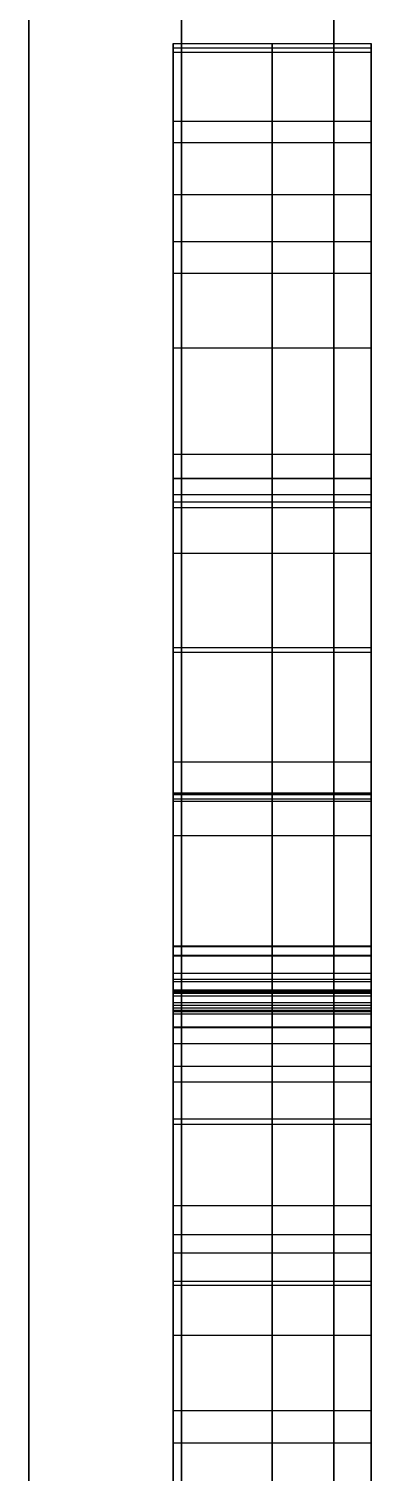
# Model space of a CAD drawing. Header units: millimetres. Extents: x -733 to 3323, y -1110 to 1290.
# Drawn here: x 657.7 to 675, y 216.9 to 289.7 of the extents above; entities that cross this region are included whole.
import ezdxf

# ---------------------------------------------------------------- set-up
doc = ezdxf.new("R2010")
doc.units = ezdxf.units.MM
doc.layers.add('3d', color=18, linetype='Continuous', true_color=0x000000)
doc.layers.add('Brand', color=18, linetype='Continuous', true_color=0x000000)

msp = doc.modelspace()

# ---------------------------------------------------------------- linework, layer by layer
at = {"layer": '3d'}
for p, q in [((657.7, 7.7, 950), (657.7, 400, 950)), ((673.1, 7.7, 950), (673.1, 400, 950))]:
    msp.add_line(p, q, dxfattribs=at)
for points in [[(657.7, 7.7, 700), (657.7, 198.85, 700), (657.7, 390, 700)], [(665.4, 7.7, 700), (665.4, 198.85, 700), (665.4, 390, 700)], [(673.1, 7.7, 700), (673.1, 198.85, 700), (673.1, 390, 700)], [(657.7, 340, 1200), (657.7, 0, 1200), (657.7, -340, 1200)], [(665.4, 340, 1200), (665.4, 0, 1200), (665.4, -340, 1200)], [(673.1, 340, 1200), (673.1, 0, 1200), (673.1, -340, 1200)]]:
    msp.add_open_spline(points, degree=2, dxfattribs=at)
at = {"layer": 'Brand', "color": 18, "true_color": 0x000000}
for p, q in [((664.982, 278.958, 771.724), (664.982, 288.936, 771.724)), ((664.982, 288.936, 771.724), (664.982, 288.936, 738.655)), ((664.982, 288.936, 738.655), (664.982, 288.505, 738.655)), ((664.982, 268.218, 748.623), (664.982, 278.958, 748.623)), ((664.982, 278.958, 748.623), (664.982, 278.958, 771.724)), ((664.982, 258.24, 771.731), (664.982, 268.218, 771.731)), ((664.982, 268.218, 771.731), (664.982, 268.218, 748.623)), ((664.982, 258.24, 746.564), (664.982, 258.24, 771.34)), ((664.982, 258.24, 771.34), (664.982, 258.24, 771.731)), ((664.982, 251.147, 764.554), (664.982, 251.147, 739.348))]:
    msp.add_line(p, q, dxfattribs=at)
at = {"layer": 'Brand'}
for p, q in [((664.982, 288.936, 755.191), (664.982, 278.958, 755.191)), ((674.982, 288.936, 755.191), (674.982, 278.958, 755.191)), ((664.982, 281.314, 804.887), (664.982, 285.019, 804.887)), ((674.982, 281.314, 804.887), (674.982, 285.019, 804.887)), ((664.982, 273.588, 748.623), (664.982, 273.588, 738.655)), ((674.982, 273.588, 748.623), (674.982, 273.588, 738.655)), ((664.982, 268.218, 755.191), (664.982, 258.24, 755.191)), ((674.982, 268.218, 755.191), (674.982, 258.24, 755.191)), ((664.982, 267.009, 782.473), (664.982, 267.009, 786.471)), ((664.982, 267.009, 823.303), (664.982, 267.009, 827.301)), ((674.982, 267.009, 782.473), (674.982, 267.009, 786.471)), ((674.982, 267.009, 823.303), (674.982, 267.009, 827.301)), ((664.982, 248.999, 804.887), (664.982, 252.704, 804.887)), ((674.982, 248.999, 804.887), (674.982, 252.704, 804.887)), ((664.982, 251.147, 755.224), (664.982, 241.169, 755.224)), ((674.982, 251.147, 755.224), (674.982, 241.169, 755.224)), ((664.982, 242.057, 804.887), (664.982, 236.573, 804.887)), ((674.982, 242.057, 804.887), (674.982, 236.573, 804.887)), ((664.982, 150.593, 836.014), (664.982, 238.51, 836.014)), ((674.982, 150.593, 836.014), (674.982, 238.51, 836.014)), ((664.982, 234.486, 771.887), (664.982, 234.486, 763.128)), ((664.982, 234.486, 747.292), (664.982, 234.486, 738.566)), ((674.982, 234.486, 771.887), (674.982, 234.486, 763.128)), ((674.982, 234.486, 747.292), (674.982, 234.486, 738.566)), ((664.982, 229.261, 804.887), (664.982, 223.778, 804.887)), ((674.982, 229.261, 804.887), (674.982, 223.778, 804.887)), ((664.982, 227.808, 755.224), (664.982, 217.826, 755.224)), ((674.982, 227.808, 755.224), (674.982, 217.826, 755.224)), ((664.982, 226.52, 809.69), (664.982, 226.52, 800.084)), ((674.982, 226.52, 809.69), (674.982, 226.52, 800.084))]:
    msp.add_line(p, q, dxfattribs=at)
at = {"layer": 'Brand', "extrusion": (1, 9.51943e-16, -2.53605e-15)}
msp.add_lwpolyline([(236.573, 792.079), (236.573, 827.301), (242.057, 827.301), (242.057, 782.473), (236.573, 782.473), (216.466, 817.695), (216.466, 782.473), (210.982, 782.473), (210.982, 827.301), (216.466, 827.301)], close=True, dxfattribs=at)
at = {"layer": 'Brand', "extrusion": (1, 5.88472e-27, -3.07485e-14)}
msp.add_lwpolyline([(238.51, 834.165), (238.51, 837.862), (150.593, 837.862), (150.593, 834.165)], close=True, dxfattribs=at)
at = {"layer": 'Brand'}
for points, degree in [([(664.982, 288.505, 738.655), (664.982, 288.649, 738.655), (664.982, 288.792, 738.655), (664.982, 288.936, 738.655)], 3), ([(664.982, 288.936, 738.655), (669.982, 288.936, 738.655), (674.982, 288.936, 738.655)], 2), ([(664.982, 288.936, 738.655), (664.982, 288.936, 749.678), (664.982, 288.936, 760.701), (664.982, 288.936, 771.724)], 3), ([(664.982, 288.936, 771.724), (669.982, 288.936, 771.724), (674.982, 288.936, 771.724)], 2), ([(664.982, 288.936, 771.724), (664.982, 285.61, 771.724), (664.982, 282.284, 771.724), (664.982, 278.958, 771.724)], 3), ([(664.982, 288.936, 755.19), (669.982, 288.936, 755.19), (674.982, 288.936, 755.19)], 2), ([(664.982, 288.721, 738.655), (669.982, 288.721, 738.655), (674.982, 288.721, 738.655)], 2), ([(664.982, 288.505, 738.655), (669.982, 288.505, 738.655), (674.982, 288.505, 738.655)], 2), ([(669.982, 288.505, 738.655), (669.982, 288.649, 738.655), (669.982, 288.792, 738.655), (669.982, 288.936, 738.655)], 3), ([(669.982, 288.936, 738.655), (669.982, 288.936, 749.678), (669.982, 288.936, 760.701), (669.982, 288.936, 771.724)], 3), ([(669.982, 288.936, 771.724), (669.982, 285.61, 771.724), (669.982, 282.284, 771.724), (669.982, 278.958, 771.724)], 3), ([(674.982, 288.505, 738.655), (674.982, 288.649, 738.655), (674.982, 288.792, 738.655), (674.982, 288.936, 738.655)], 3), ([(674.982, 288.936, 738.655), (674.982, 288.936, 749.678), (674.982, 288.936, 760.701), (674.982, 288.936, 771.724)], 3), ([(674.982, 288.936, 771.724), (674.982, 285.61, 771.724), (674.982, 282.284, 771.724), (674.982, 278.958, 771.724)], 3), ([(664.982, 285.019, 804.887), (669.982, 285.019, 804.887), (674.982, 285.019, 804.887)], 2), ([(664.982, 283.947, 771.724), (669.982, 283.947, 771.724), (674.982, 283.947, 771.724)], 2), ([(664.982, 281.314, 804.882), (669.982, 281.314, 804.882), (674.982, 281.314, 804.882)], 2), ([(664.982, 278.958, 771.724), (669.982, 278.958, 771.724), (674.982, 278.958, 771.724)], 2), ([(664.982, 278.958, 771.724), (664.982, 278.958, 764.024), (664.982, 278.958, 756.323), (664.982, 278.958, 748.623)], 3), ([(664.982, 278.958, 748.623), (669.982, 278.958, 748.623), (674.982, 278.958, 748.623)], 2), ([(664.982, 278.958, 748.623), (664.982, 275.378, 748.623), (664.982, 271.798, 748.623), (664.982, 268.218, 748.623)], 3), ([(664.982, 278.958, 760.173), (669.982, 278.958, 760.173), (674.982, 278.958, 760.173)], 2), ([(669.982, 278.958, 771.724), (669.982, 278.958, 764.024), (669.982, 278.958, 756.323), (669.982, 278.958, 748.623)], 3), ([(669.982, 278.958, 748.623), (669.982, 275.378, 748.623), (669.982, 271.798, 748.623), (669.982, 268.218, 748.623)], 3), ([(674.982, 278.958, 771.724), (674.982, 278.958, 764.024), (674.982, 278.958, 756.323), (674.982, 278.958, 748.623)], 3), ([(674.982, 278.958, 748.623), (674.982, 275.378, 748.623), (674.982, 271.798, 748.623), (674.982, 268.218, 748.623)], 3), ([(664.982, 277.351, 738.656), (669.982, 277.351, 738.656), (674.982, 277.351, 738.656)], 2), ([(664.982, 273.588, 748.623), (669.982, 273.588, 748.623), (674.982, 273.588, 748.623)], 2), ([(664.982, 268.218, 748.623), (669.982, 268.218, 748.623), (674.982, 268.218, 748.623)], 2), ([(664.982, 268.218, 748.623), (664.982, 268.218, 756.325), (664.982, 268.218, 764.028), (664.982, 268.218, 771.731)], 3), ([(664.982, 268.218, 771.731), (669.982, 268.218, 771.731), (674.982, 268.218, 771.731)], 2), ([(664.982, 268.218, 771.731), (664.982, 264.892, 771.731), (664.982, 261.566, 771.731), (664.982, 258.24, 771.731)], 3), ([(664.982, 268.218, 760.177), (669.982, 268.218, 760.177), (674.982, 268.218, 760.177)], 2), ([(669.982, 268.218, 748.623), (669.982, 268.218, 756.325), (669.982, 268.218, 764.028), (669.982, 268.218, 771.731)], 3), ([(669.982, 268.218, 771.731), (669.982, 264.892, 771.731), (669.982, 261.566, 771.731), (669.982, 258.24, 771.731)], 3), ([(674.982, 268.218, 748.623), (674.982, 268.218, 756.325), (674.982, 268.218, 764.028), (674.982, 268.218, 771.731)], 3), ([(674.982, 268.218, 771.731), (674.982, 264.892, 771.731), (674.982, 261.566, 771.731), (674.982, 258.24, 771.731)], 3), ([(664.982, 267.016, 786.471), (669.982, 267.016, 786.471), (674.982, 267.016, 786.471)], 2), ([(664.982, 267.009, 782.473), (669.982, 267.009, 782.473), (674.982, 267.009, 782.473)], 2), ([(664.982, 267.009, 827.301), (669.982, 267.009, 827.301), (674.982, 267.009, 827.301)], 2), ([(664.982, 267.002, 823.303), (669.982, 267.002, 823.303), (674.982, 267.002, 823.303)], 2), ([(664.982, 266.196, 738.652), (669.982, 266.196, 738.652), (674.982, 266.196, 738.652)], 2), ([(664.982, 265.827, 738.715), (669.982, 265.827, 738.715), (674.982, 265.827, 738.715)], 2), ([(664.982, 265.533, 738.923), (669.982, 265.533, 738.923), (674.982, 265.533, 738.923)], 2), ([(664.982, 263.229, 771.731), (669.982, 263.229, 771.731), (674.982, 263.229, 771.731)], 2), ([(664.982, 258.472, 745.991), (669.982, 258.472, 745.991), (674.982, 258.472, 745.991)], 2), ([(664.982, 258.24, 746.564), (669.982, 258.24, 746.564), (674.982, 258.24, 746.564)], 2), ([(664.982, 258.24, 771.731), (669.982, 258.24, 771.731), (674.982, 258.24, 771.731)], 2), ([(664.982, 258.24, 771.34), (669.982, 258.24, 771.34), (674.982, 258.24, 771.34)], 2), ([(664.982, 252.704, 804.893), (669.982, 252.704, 804.893), (674.982, 252.704, 804.893)], 2), ([(664.982, 251.147, 738.953), (669.982, 251.147, 738.953), (674.982, 251.147, 738.953)], 2), ([(664.982, 251.147, 739.348), (669.982, 251.147, 739.348), (674.982, 251.147, 739.348)], 2), ([(664.982, 251.147, 739.348), (664.982, 251.147, 747.75), (664.982, 251.147, 756.152), (664.982, 251.147, 764.554)], 3), ([(664.982, 251.147, 764.554), (669.982, 251.147, 764.554), (674.982, 251.147, 764.554)], 2), ([(664.982, 251.147, 771.336), (669.982, 251.147, 771.336), (674.982, 251.147, 771.336)], 2), ([(664.982, 251.147, 751.951), (669.982, 251.147, 751.951), (674.982, 251.147, 751.951)], 2), ([(664.982, 251.134, 739.152), (669.982, 251.134, 739.152), (674.982, 251.134, 739.152)], 2), ([(664.982, 251.134, 767.946), (669.982, 251.134, 767.946), (674.982, 251.134, 767.946)], 2), ([(669.982, 251.147, 739.348), (669.982, 251.147, 747.75), (669.982, 251.147, 756.152), (669.982, 251.147, 764.554)], 3), ([(674.982, 251.147, 739.348), (674.982, 251.147, 747.75), (674.982, 251.147, 756.152), (674.982, 251.147, 764.554)], 3), ([(664.982, 251.072, 738.725), (669.982, 251.072, 738.725), (674.982, 251.072, 738.725)], 2), ([(664.982, 251.055, 771.671), (669.982, 251.055, 771.671), (674.982, 251.055, 771.671)], 2), ([(664.982, 250.848, 738.655), (669.982, 250.848, 738.655), (674.982, 250.848, 738.655)], 2), ([(664.982, 250.716, 771.761), (669.982, 250.716, 771.761), (674.982, 250.716, 771.761)], 2), ([(664.982, 248.999, 804.887), (669.982, 248.999, 804.887), (674.982, 248.999, 804.887)], 2), ([(664.982, 243.423, 771.744), (669.982, 243.423, 771.744), (674.982, 243.423, 771.744)], 2), ([(664.982, 243.39, 738.668), (669.982, 243.39, 738.668), (674.982, 243.39, 738.668)], 2), ([(664.982, 242.959, 738.88), (669.982, 242.959, 738.88), (674.982, 242.959, 738.88)], 2), ([(664.982, 242.926, 771.532), (669.982, 242.926, 771.532), (674.982, 242.926, 771.532)], 2), ([(664.982, 236.573, 782.473), (664.982, 239.315, 782.473), (664.982, 242.057, 782.473)], 2), ([(664.982, 242.057, 782.473), (669.982, 242.057, 782.473), (674.982, 242.057, 782.473)], 2), ([(664.982, 242.057, 782.473), (664.982, 242.057, 804.887), (664.982, 242.057, 827.301)], 2), ([(664.982, 242.057, 827.301), (669.982, 242.057, 827.301), (674.982, 242.057, 827.301)], 2), ([(664.982, 242.057, 827.301), (664.982, 239.315, 827.301), (664.982, 236.573, 827.301)], 2), ([(664.982, 242.057, 804.887), (669.982, 242.057, 804.887), (674.982, 242.057, 804.887)], 2), ([(664.982, 241.749, 770.382), (669.982, 241.749, 770.382), (674.982, 241.749, 770.382)], 2), ([(669.982, 236.573, 782.473), (669.982, 239.315, 782.473), (669.982, 242.057, 782.473)], 2), ([(669.982, 242.057, 782.473), (669.982, 242.057, 804.887), (669.982, 242.057, 827.301)], 2), ([(669.982, 242.057, 827.301), (669.982, 239.315, 827.301), (669.982, 236.573, 827.301)], 2), ([(674.982, 236.573, 782.473), (674.982, 239.315, 782.473), (674.982, 242.057, 782.473)], 2), ([(674.982, 242.057, 782.473), (674.982, 242.057, 804.887), (674.982, 242.057, 827.301)], 2), ([(674.982, 242.057, 827.301), (674.982, 239.315, 827.301), (674.982, 236.573, 827.301)], 2), ([(664.982, 241.633, 740.184), (669.982, 241.633, 740.184), (674.982, 241.633, 740.184)], 2), ([(664.982, 241.202, 759.459), (669.982, 241.202, 759.459), (674.982, 241.202, 759.459)], 2), ([(664.982, 241.181, 752.818), (669.982, 241.181, 752.818), (674.982, 241.181, 752.818)], 2), ([(664.982, 241.169, 750.433), (669.982, 241.169, 750.433), (674.982, 241.169, 750.433)], 2), ([(664.982, 241.169, 755.203), (669.982, 241.169, 755.203), (674.982, 241.169, 755.203)], 2), ([(664.982, 241.161, 757.331), (669.982, 241.161, 757.331), (674.982, 241.161, 757.331)], 2), ([(664.982, 241.098, 750.057), (669.982, 241.098, 750.057), (674.982, 241.098, 750.057)], 2), ([(664.982, 241.045, 760.464), (669.982, 241.045, 760.464), (674.982, 241.045, 760.464)], 2), ([(664.982, 240.904, 749.727), (669.982, 240.904, 749.727), (674.982, 240.904, 749.727)], 2), ([(664.982, 240.572, 769.221), (669.982, 240.572, 769.221), (674.982, 240.572, 769.221)], 2), ([(664.982, 240.44, 761.246), (669.982, 240.44, 761.246), (674.982, 240.44, 761.246)], 2), ([(664.982, 240.307, 741.496), (669.982, 240.307, 741.496), (674.982, 240.307, 741.496)], 2), ([(664.982, 240.183, 741.66), (669.982, 240.183, 741.66), (674.982, 240.183, 741.66)], 2), ([(664.982, 240.108, 741.794), (669.982, 240.108, 741.794), (674.982, 240.108, 741.794)], 2), ([(664.982, 239.996, 768.765), (669.982, 239.996, 768.765), (674.982, 239.996, 768.765)], 2), ([(664.982, 239.346, 769.188), (669.982, 239.346, 769.188), (674.982, 239.346, 769.188)], 2), ([(664.982, 239.315, 782.473), (669.982, 239.315, 782.473), (674.982, 239.315, 782.473)], 2), ([(664.982, 239.315, 827.301), (669.982, 239.315, 827.301), (674.982, 239.315, 827.301)], 2), ([(664.982, 239.313, 762.157), (669.982, 239.313, 762.157), (674.982, 239.313, 762.157)], 2), ([(664.982, 238.51, 834.165), (664.982, 238.51, 836.014), (664.982, 238.51, 837.862)], 2), ([(664.982, 238.51, 837.862), (669.982, 238.51, 837.862), (674.982, 238.51, 837.862)], 2), ([(664.982, 238.51, 834.165), (669.982, 238.51, 834.165), (674.982, 238.51, 834.165)], 2), ([(664.982, 238.51, 837.862), (664.982, 194.552, 837.862), (664.982, 150.593, 837.862)], 2), ([(664.982, 150.593, 834.165), (664.982, 194.552, 834.165), (664.982, 238.51, 834.165)], 2), ([(664.982, 238.51, 836.014), (669.982, 238.51, 836.014), (674.982, 238.51, 836.014)], 2), ([(669.982, 238.51, 834.165), (669.982, 238.51, 836.014), (669.982, 238.51, 837.862)], 2), ([(669.982, 238.51, 837.862), (669.982, 194.552, 837.862), (669.982, 150.593, 837.862)], 2), ([(669.982, 150.593, 834.165), (669.982, 194.552, 834.165), (669.982, 238.51, 834.165)], 2), ([(674.982, 238.51, 834.165), (674.982, 238.51, 836.014), (674.982, 238.51, 837.862)], 2), ([(674.982, 238.51, 837.862), (674.982, 194.552, 837.862), (674.982, 150.593, 837.862)], 2), ([(674.982, 150.593, 834.165), (674.982, 194.552, 834.165), (674.982, 238.51, 834.165)], 2), ([(664.982, 237.357, 739.809), (669.982, 237.357, 739.809), (674.982, 237.357, 739.809)], 2), ([(664.982, 236.573, 792.079), (664.982, 226.52, 809.69), (664.982, 216.466, 827.301)], 2), ([(664.982, 236.573, 792.079), (669.982, 236.573, 792.079), (674.982, 236.573, 792.079)], 2), ([(664.982, 216.466, 817.695), (664.982, 226.52, 800.084), (664.982, 236.573, 782.473)], 2), ([(664.982, 236.573, 782.473), (669.982, 236.573, 782.473), (674.982, 236.573, 782.473)], 2), ([(664.982, 236.573, 827.301), (669.982, 236.573, 827.301), (674.982, 236.573, 827.301)], 2), ([(664.982, 236.573, 827.301), (664.982, 236.573, 809.69), (664.982, 236.573, 792.079)], 2), ([(664.982, 236.573, 809.69), (669.982, 236.573, 809.69), (674.982, 236.573, 809.69)], 2), ([(669.982, 236.573, 792.079), (669.982, 226.52, 809.69), (669.982, 216.466, 827.301)], 2), ([(669.982, 216.466, 817.695), (669.982, 226.52, 800.084), (669.982, 236.573, 782.473)], 2), ([(669.982, 236.573, 827.301), (669.982, 236.573, 809.69), (669.982, 236.573, 792.079)], 2), ([(674.982, 236.573, 792.079), (674.982, 226.52, 809.69), (674.982, 216.466, 827.301)], 2), ([(674.982, 216.466, 817.695), (674.982, 226.52, 800.084), (674.982, 236.573, 782.473)], 2), ([(674.982, 236.573, 827.301), (674.982, 236.573, 809.69), (674.982, 236.573, 792.079)], 2), ([(664.982, 234.705, 747.27), (669.982, 234.705, 747.27), (674.982, 234.705, 747.27)], 2), ([(664.982, 234.44, 763.122), (669.982, 234.44, 763.122), (674.982, 234.44, 763.122)], 2), ([(664.982, 230.329, 749.117), (669.982, 230.329, 749.117), (674.982, 230.329, 749.117)], 2), ([(664.982, 228.871, 759.452), (669.982, 228.871, 759.452), (674.982, 228.871, 759.452)], 2), ([(664.982, 227.943, 753.698), (669.982, 227.943, 753.698), (674.982, 227.943, 753.698)], 2), ([(664.982, 226.52, 809.69), (669.982, 226.52, 809.69), (674.982, 226.52, 809.69)], 2), ([(664.982, 226.52, 800.084), (669.982, 226.52, 800.084), (674.982, 226.52, 800.084)], 2), ([(664.982, 226.318, 771.031), (669.982, 226.318, 771.031), (674.982, 226.318, 771.031)], 2), ([(664.982, 223.799, 741.118), (669.982, 223.799, 741.118), (674.982, 223.799, 741.118)], 2), ([(664.982, 219.987, 764.385), (669.982, 219.987, 764.385), (674.982, 219.987, 764.385)], 2), ([(664.982, 218.363, 750.585), (669.982, 218.363, 750.585), (674.982, 218.363, 750.585)], 2)]:
    msp.add_open_spline(points, degree=degree, dxfattribs=at)
at = {"layer": 'Brand', "color": 18, "true_color": 0x000000, "extrusion": (1, 0, 0)}
for points in [[(664.982, 288.505, 738.655), (664.982, 281.08, 738.655), (664.982, 273.621, 738.658), (664.982, 266.196, 738.652)], [(664.982, 265.533, 738.923), (664.982, 263.18, 741.28), (664.982, 260.826, 743.627), (664.982, 258.472, 745.991)], [(664.982, 258.472, 745.991), (664.982, 258.34, 746.127), (664.982, 258.24, 746.372), (664.982, 258.24, 746.564)], [(664.982, 251.147, 771.336), (664.982, 251.113, 769.079), (664.982, 251.147, 766.815), (664.982, 251.147, 764.554)], [(664.982, 251.147, 739.348), (664.982, 251.147, 739.218), (664.982, 251.113, 739.086), (664.982, 251.147, 738.953)], [(664.982, 251.147, 738.953), (664.982, 251.147, 738.741), (664.982, 251.047, 738.655), (664.982, 250.848, 738.655)], [(664.982, 243.423, 771.744), (664.982, 245.843, 771.757), (664.982, 248.296, 771.747), (664.982, 250.716, 771.761)], [(664.982, 242.926, 771.532), (664.982, 243.025, 771.651), (664.982, 243.257, 771.744), (664.982, 243.423, 771.744)], [(664.982, 240.572, 769.221), (664.982, 241.368, 769.994), (664.982, 242.13, 770.773), (664.982, 242.926, 771.532)], [(664.982, 241.169, 755.203), (664.982, 241.169, 756.622), (664.982, 241.136, 758.04), (664.982, 241.202, 759.459)], [(664.982, 240.44, 761.246), (664.982, 240.075, 761.561), (664.982, 239.71, 761.899), (664.982, 239.313, 762.157)], [(664.982, 240.307, 741.496), (664.982, 240.208, 741.599), (664.982, 240.141, 741.731), (664.982, 240.108, 741.794)], [(664.982, 226.318, 771.031), (664.982, 230.594, 773.246), (664.982, 235.6, 772.53), (664.982, 239.346, 769.188)], [(664.982, 239.313, 762.157), (664.982, 237.821, 763.105), (664.982, 236.163, 763.337), (664.982, 234.44, 763.122)], [(664.982, 234.44, 763.122), (664.982, 231.987, 762.814), (664.982, 230.097, 761.617), (664.982, 228.871, 759.452)], [(664.982, 227.943, 753.698), (664.982, 228.208, 751.911), (664.982, 228.97, 750.346), (664.982, 230.329, 749.117)], [(664.982, 228.871, 759.452), (664.982, 227.876, 757.659), (664.982, 227.611, 755.71), (664.982, 227.943, 753.698)], [(664.982, 219.987, 764.385), (664.982, 221.412, 767.239), (664.982, 223.467, 769.543), (664.982, 226.318, 771.031)], [(664.982, 223.799, 741.118), (664.982, 220.882, 743.647), (664.982, 219.191, 746.873), (664.982, 218.363, 750.585)], [(664.982, 218.363, 750.585), (664.982, 217.302, 755.362), (664.982, 217.799, 759.989), (664.982, 219.987, 764.385)]]:
    msp.add_open_spline(points, degree=3, dxfattribs=at)
at = {"layer": 'Brand', "extrusion": (1, 0, 0)}
for points in [[(664.982, 266.196, 738.652), (664.982, 273.621, 738.658), (664.982, 281.08, 738.655), (664.982, 288.505, 738.655)], [(669.982, 266.196, 738.652), (669.982, 273.621, 738.658), (669.982, 281.08, 738.655), (669.982, 288.505, 738.655)], [(674.982, 266.196, 738.652), (674.982, 273.621, 738.658), (674.982, 281.08, 738.655), (674.982, 288.505, 738.655)], [(664.982, 251.147, 738.953), (664.982, 251.113, 739.086), (664.982, 251.147, 739.218), (664.982, 251.147, 739.348)], [(664.982, 251.147, 764.554), (664.982, 251.147, 766.815), (664.982, 251.113, 769.079), (664.982, 251.147, 771.336)], [(664.982, 251.147, 771.336), (664.982, 251.147, 771.661), (664.982, 251.047, 771.764), (664.982, 250.716, 771.761)], [(669.982, 251.147, 738.953), (669.982, 251.113, 739.086), (669.982, 251.147, 739.218), (669.982, 251.147, 739.348)], [(669.982, 251.147, 764.554), (669.982, 251.147, 766.815), (669.982, 251.113, 769.079), (669.982, 251.147, 771.336)], [(669.982, 251.147, 771.336), (669.982, 251.147, 771.661), (669.982, 251.047, 771.764), (669.982, 250.716, 771.761)], [(674.982, 251.147, 738.953), (674.982, 251.113, 739.086), (674.982, 251.147, 739.218), (674.982, 251.147, 739.348)], [(674.982, 251.147, 764.554), (674.982, 251.147, 766.815), (674.982, 251.113, 769.079), (674.982, 251.147, 771.336)], [(674.982, 251.147, 771.336), (674.982, 251.147, 771.661), (674.982, 251.047, 771.764), (674.982, 250.716, 771.761)], [(664.982, 242.926, 771.532), (664.982, 242.13, 770.773), (664.982, 241.368, 769.994), (664.982, 240.572, 769.221)], [(669.982, 242.926, 771.532), (669.982, 242.13, 770.773), (669.982, 241.368, 769.994), (669.982, 240.572, 769.221)], [(674.982, 242.926, 771.532), (674.982, 242.13, 770.773), (674.982, 241.368, 769.994), (674.982, 240.572, 769.221)], [(664.982, 241.202, 759.459), (664.982, 241.136, 758.04), (664.982, 241.169, 756.622), (664.982, 241.169, 755.203)], [(669.982, 241.202, 759.459), (669.982, 241.136, 758.04), (669.982, 241.169, 756.622), (669.982, 241.169, 755.203)], [(674.982, 241.202, 759.459), (674.982, 241.136, 758.04), (674.982, 241.169, 756.622), (674.982, 241.169, 755.203)], [(664.982, 240.108, 741.794), (664.982, 240.141, 741.731), (664.982, 240.208, 741.599), (664.982, 240.307, 741.496)], [(669.982, 240.108, 741.794), (669.982, 240.141, 741.731), (669.982, 240.208, 741.599), (669.982, 240.307, 741.496)], [(674.982, 240.108, 741.794), (674.982, 240.141, 741.731), (674.982, 240.208, 741.599), (674.982, 240.307, 741.496)]]:
    msp.add_open_spline(points, degree=3, dxfattribs=at)
for points, weights, knots in [([(664.982, 267.009, 782.473), (664.982, 285.179, 782.473), (664.982, 285.019, 804.887), (664.982, 285.179, 827.301), (664.982, 267.009, 827.301)], [1, 0.707106781187, 1, 0.707106781187, 1], [7.26574, 7.26574, 7.26574, 9.082175, 9.082175, 10.89861, 10.89861, 10.89861]), ([(664.982, 267.009, 782.473), (664.982, 285.179, 782.473), (664.982, 285.019, 804.887), (664.982, 285.179, 827.301), (664.982, 267.009, 827.301), (664.982, 248.839, 827.301), (664.982, 248.999, 804.887), (664.982, 248.839, 782.473), (664.982, 267.009, 782.473)], [1, 0.707106781187, 1, 0.707106781187, 1, 0.707106781187, 1, 0.707106781187, 1], [7.26574, 7.26574, 7.26574, 9.082175, 9.082175, 10.89861, 10.89861, 12.715045, 12.715045, 14.531481, 14.531481, 14.531481]), ([(674.982, 267.009, 782.473), (674.982, 285.179, 782.473), (674.982, 285.019, 804.887), (674.982, 285.179, 827.301), (674.982, 267.009, 827.301), (674.982, 248.839, 827.301), (674.982, 248.999, 804.887), (674.982, 248.839, 782.473), (674.982, 267.009, 782.473)], [1, 0.707106781187, 1, 0.707106781187, 1, 0.707106781187, 1, 0.707106781187, 1], [7.26574, 7.26574, 7.26574, 9.082175, 9.082175, 10.89861, 10.89861, 12.715045, 12.715045, 14.531481, 14.531481, 14.531481]), ([(664.982, 267.016, 786.471), (664.982, 252.583, 786.477), (664.982, 252.704, 804.893), (664.982, 252.57, 823.309), (664.982, 267.002, 823.303), (664.982, 281.435, 823.298), (664.982, 281.314, 804.882), (664.982, 281.448, 786.466), (664.982, 267.016, 786.471)], [1, 0.707106781187, 1, 0.707106781187, 1, 0.707106781187, 1, 0.707106781187, 1], [14.531481, 14.531481, 14.531481, 16.347916, 16.347916, 18.164351, 18.164351, 19.980786, 19.980786, 21.797221, 21.797221, 21.797221]), ([(669.982, 267.016, 786.471), (669.982, 252.583, 786.477), (669.982, 252.704, 804.893), (669.982, 252.57, 823.309), (669.982, 267.002, 823.303), (669.982, 281.435, 823.298), (669.982, 281.314, 804.882), (669.982, 281.448, 786.466), (669.982, 267.016, 786.471)], [1, 0.707106781187, 1, 0.707106781187, 1, 0.707106781187, 1, 0.707106781187, 1], [14.531481, 14.531481, 14.531481, 16.347916, 16.347916, 18.164351, 18.164351, 19.980786, 19.980786, 21.797221, 21.797221, 21.797221]), ([(674.982, 267.016, 786.471), (674.982, 252.583, 786.477), (674.982, 252.704, 804.893), (674.982, 252.57, 823.309), (674.982, 267.002, 823.303), (674.982, 281.435, 823.298), (674.982, 281.314, 804.882), (674.982, 281.448, 786.466), (674.982, 267.016, 786.471)], [1, 0.707106781187, 1, 0.707106781187, 1, 0.707106781187, 1, 0.707106781187, 1], [14.531481, 14.531481, 14.531481, 16.347916, 16.347916, 18.164351, 18.164351, 19.980786, 19.980786, 21.797221, 21.797221, 21.797221]), ([(664.982, 267.002, 823.303), (664.982, 252.57, 823.309), (664.982, 252.704, 804.893), (664.982, 252.583, 786.477), (664.982, 267.016, 786.471)], [1, 0.707106781187, 1, 0.707106781187, 1], [10.89861, 10.89861, 10.89861, 12.715045, 12.715045, 14.531481, 14.531481, 14.531481])]:
    msp.add_rational_spline(points, weights, degree=2, knots=knots, dxfattribs=at)
at = {"layer": 'Brand', "extrusion": (1, 0, -5.0721e-15)}
msp.add_rational_spline([(669.982, 267.009, 782.473), (669.982, 285.179, 782.473), (669.982, 285.019, 804.887), (669.982, 285.179, 827.301), (669.982, 267.009, 827.301), (669.982, 248.839, 827.301), (669.982, 248.999, 804.887), (669.982, 248.839, 782.473), (669.982, 267.009, 782.473)], [1, 0.707106781187, 1, 0.707106781187, 1, 0.707106781187, 1, 0.707106781187, 1], degree=2, knots=[7.26574, 7.26574, 7.26574, 9.082175, 9.082175, 10.89861, 10.89861, 12.715045, 12.715045, 14.531481, 14.531481, 14.531481], dxfattribs=at)
at = {"layer": 'Brand', "extrusion": (-1, -7.87714e-15, -2.88009e-18)}
msp.add_rational_spline([(664.982, 267.016, 786.471), (664.982, 281.448, 786.466), (664.982, 281.314, 804.882), (664.982, 281.435, 823.298), (664.982, 267.002, 823.303)], [1, 0.707106781187, 1, 0.707106781187, 1], degree=2, knots=[7.26574, 7.26574, 7.26574, 9.082175, 9.082175, 10.89861, 10.89861, 10.89861], dxfattribs=at)
at = {"layer": 'Brand', "extrusion": (1, -6.25681e-15, 0)}
msp.add_rational_spline([(664.982, 267.009, 827.301), (664.982, 248.839, 827.301), (664.982, 248.999, 804.887), (664.982, 248.839, 782.473), (664.982, 267.009, 782.473)], [1, 0.707106781187, 1, 0.707106781187, 1], degree=2, knots=[10.89861, 10.89861, 10.89861, 12.715045, 12.715045, 14.531481, 14.531481, 14.531481], dxfattribs=at)
at = {"layer": 'Brand', "color": 18, "true_color": 0x000000, "extrusion": (-1, 0, 0)}
for points in [[(664.982, 266.196, 738.652), (664.982, 265.898, 738.652), (664.982, 265.732, 738.731), (664.982, 265.533, 738.923)], [(664.982, 250.716, 771.761), (664.982, 251.047, 771.764), (664.982, 251.147, 771.661), (664.982, 251.147, 771.336)], [(664.982, 250.848, 738.655), (664.982, 248.362, 738.662), (664.982, 245.876, 738.655), (664.982, 243.39, 738.668)], [(664.982, 243.39, 738.668), (664.982, 243.224, 738.668), (664.982, 243.058, 738.771), (664.982, 242.959, 738.88)], [(664.982, 242.959, 738.88), (664.982, 242.064, 739.746), (664.982, 241.202, 740.621), (664.982, 240.307, 741.496)], [(664.982, 241.202, 759.459), (664.982, 241.235, 760.221), (664.982, 241.003, 760.782), (664.982, 240.44, 761.246)], [(664.982, 241.169, 750.433), (664.982, 241.202, 752.021), (664.982, 241.169, 753.615), (664.982, 241.169, 755.203)], [(664.982, 240.904, 749.727), (664.982, 241.069, 749.909), (664.982, 241.169, 750.191), (664.982, 241.169, 750.433)], [(664.982, 234.705, 747.27), (664.982, 237.191, 747.055), (664.982, 239.313, 747.764), (664.982, 240.904, 749.727)], [(664.982, 239.346, 769.188), (664.982, 240.009, 768.618), (664.982, 240.009, 768.618), (664.982, 240.572, 769.221)], [(664.982, 240.108, 741.794), (664.982, 239.114, 741.078), (664.982, 238.285, 740.362), (664.982, 237.357, 739.809)], [(664.982, 237.357, 739.809), (664.982, 232.948, 737.18), (664.982, 227.71, 737.7), (664.982, 223.799, 741.118)], [(664.982, 230.329, 749.117), (664.982, 231.589, 747.993), (664.982, 233.047, 747.416), (664.982, 234.705, 747.27)]]:
    msp.add_open_spline(points, degree=3, dxfattribs=at)
at = {"layer": 'Brand', "extrusion": (-1, 0, 0)}
for points in [[(664.982, 265.533, 738.923), (664.982, 265.732, 738.731), (664.982, 265.898, 738.652), (664.982, 266.196, 738.652)], [(669.982, 265.533, 738.923), (669.982, 265.732, 738.731), (669.982, 265.898, 738.652), (669.982, 266.196, 738.652)], [(674.982, 265.533, 738.923), (674.982, 265.732, 738.731), (674.982, 265.898, 738.652), (674.982, 266.196, 738.652)], [(664.982, 250.848, 738.655), (664.982, 251.047, 738.655), (664.982, 251.147, 738.741), (664.982, 251.147, 738.953)], [(669.982, 250.848, 738.655), (669.982, 251.047, 738.655), (669.982, 251.147, 738.741), (669.982, 251.147, 738.953)], [(674.982, 250.848, 738.655), (674.982, 251.047, 738.655), (674.982, 251.147, 738.741), (674.982, 251.147, 738.953)], [(664.982, 240.307, 741.496), (664.982, 241.202, 740.621), (664.982, 242.064, 739.746), (664.982, 242.959, 738.88)], [(669.982, 240.307, 741.496), (669.982, 241.202, 740.621), (669.982, 242.064, 739.746), (669.982, 242.959, 738.88)], [(674.982, 240.307, 741.496), (674.982, 241.202, 740.621), (674.982, 242.064, 739.746), (674.982, 242.959, 738.88)], [(664.982, 240.44, 761.246), (664.982, 241.003, 760.782), (664.982, 241.235, 760.221), (664.982, 241.202, 759.459)], [(664.982, 241.169, 755.203), (664.982, 241.169, 753.615), (664.982, 241.202, 752.021), (664.982, 241.169, 750.433)], [(664.982, 241.169, 750.433), (664.982, 241.169, 750.191), (664.982, 241.069, 749.909), (664.982, 240.904, 749.727)], [(669.982, 240.44, 761.246), (669.982, 241.003, 760.782), (669.982, 241.235, 760.221), (669.982, 241.202, 759.459)], [(669.982, 241.169, 755.203), (669.982, 241.169, 753.615), (669.982, 241.202, 752.021), (669.982, 241.169, 750.433)], [(669.982, 241.169, 750.433), (669.982, 241.169, 750.191), (669.982, 241.069, 749.909), (669.982, 240.904, 749.727)], [(674.982, 240.44, 761.246), (674.982, 241.003, 760.782), (674.982, 241.235, 760.221), (674.982, 241.202, 759.459)], [(674.982, 241.169, 755.203), (674.982, 241.169, 753.615), (674.982, 241.202, 752.021), (674.982, 241.169, 750.433)], [(674.982, 241.169, 750.433), (674.982, 241.169, 750.191), (674.982, 241.069, 749.909), (674.982, 240.904, 749.727)], [(664.982, 240.572, 769.221), (664.982, 240.009, 768.618), (664.982, 240.009, 768.618), (664.982, 239.346, 769.188)], [(669.982, 240.572, 769.221), (669.982, 240.009, 768.618), (669.982, 240.009, 768.618), (669.982, 239.346, 769.188)], [(674.982, 240.572, 769.221), (674.982, 240.009, 768.618), (674.982, 240.009, 768.618), (674.982, 239.346, 769.188)]]:
    msp.add_open_spline(points, degree=3, dxfattribs=at)
at = {"layer": 'Brand', "extrusion": (1, 0, 0)}
for points, knots in [([(664.982, 258.24, 746.564), (664.982, 258.24, 746.372), (664.982, 258.34, 746.127), (664.982, 258.472, 745.991), (664.982, 260.826, 743.627), (664.982, 263.18, 741.28), (664.982, 265.533, 738.923)], [-11, -11, -11, -11, -10, -10, -10, -9, -9, -9, -9]), ([(669.982, 258.24, 746.564), (669.982, 258.24, 746.372), (669.982, 258.34, 746.127), (669.982, 258.472, 745.991), (669.982, 260.826, 743.627), (669.982, 263.18, 741.28), (669.982, 265.533, 738.923)], [-11, -11, -11, -11, -10, -10, -10, -9, -9, -9, -9]), ([(674.982, 258.24, 746.564), (674.982, 258.24, 746.372), (674.982, 258.34, 746.127), (674.982, 258.472, 745.991), (674.982, 260.826, 743.627), (674.982, 263.18, 741.28), (674.982, 265.533, 738.923)], [-11, -11, -11, -11, -10, -10, -10, -9, -9, -9, -9]), ([(664.982, 250.716, 771.761), (664.982, 248.296, 771.747), (664.982, 245.843, 771.757), (664.982, 243.423, 771.744), (664.982, 243.257, 771.744), (664.982, 243.025, 771.651), (664.982, 242.926, 771.532)], [-10, -10, -10, -10, -9, -9, -9, -8, -8, -8, -8]), ([(669.982, 250.716, 771.761), (669.982, 248.296, 771.747), (669.982, 245.843, 771.757), (669.982, 243.423, 771.744), (669.982, 243.257, 771.744), (669.982, 243.025, 771.651), (669.982, 242.926, 771.532)], [-10, -10, -10, -10, -9, -9, -9, -8, -8, -8, -8]), ([(674.982, 250.716, 771.761), (674.982, 248.296, 771.747), (674.982, 245.843, 771.757), (674.982, 243.423, 771.744), (674.982, 243.257, 771.744), (674.982, 243.025, 771.651), (674.982, 242.926, 771.532)], [-10, -10, -10, -10, -9, -9, -9, -8, -8, -8, -8]), ([(664.982, 240.904, 749.727), (664.982, 239.313, 747.764), (664.982, 237.191, 747.055), (664.982, 234.705, 747.27), (664.982, 233.047, 747.416), (664.982, 231.589, 747.993), (664.982, 230.329, 749.117), (664.982, 228.97, 750.346), (664.982, 228.208, 751.911), (664.982, 227.943, 753.698), (664.982, 227.611, 755.71), (664.982, 227.876, 757.659), (664.982, 228.871, 759.452), (664.982, 230.097, 761.617), (664.982, 231.987, 762.814), (664.982, 234.44, 763.122), (664.982, 236.163, 763.337), (664.982, 237.821, 763.105), (664.982, 239.313, 762.157), (664.982, 239.71, 761.899), (664.982, 240.075, 761.561), (664.982, 240.44, 761.246)], [2, 2, 2, 2, 3, 3, 3, 4, 4, 4, 5, 5, 5, 6, 6, 6, 7, 7, 7, 8, 8, 8, 9, 9, 9, 9]), ([(669.982, 240.904, 749.727), (669.982, 239.313, 747.764), (669.982, 237.191, 747.055), (669.982, 234.705, 747.27), (669.982, 233.047, 747.416), (669.982, 231.589, 747.993), (669.982, 230.329, 749.117), (669.982, 228.97, 750.346), (669.982, 228.208, 751.911), (669.982, 227.943, 753.698), (669.982, 227.611, 755.71), (669.982, 227.876, 757.659), (669.982, 228.871, 759.452), (669.982, 230.097, 761.617), (669.982, 231.987, 762.814), (669.982, 234.44, 763.122), (669.982, 236.163, 763.337), (669.982, 237.821, 763.105), (669.982, 239.313, 762.157), (669.982, 239.71, 761.899), (669.982, 240.075, 761.561), (669.982, 240.44, 761.246)], [2, 2, 2, 2, 3, 3, 3, 4, 4, 4, 5, 5, 5, 6, 6, 6, 7, 7, 7, 8, 8, 8, 9, 9, 9, 9]), ([(674.982, 240.904, 749.727), (674.982, 239.313, 747.764), (674.982, 237.191, 747.055), (674.982, 234.705, 747.27), (674.982, 233.047, 747.416), (674.982, 231.589, 747.993), (674.982, 230.329, 749.117), (674.982, 228.97, 750.346), (674.982, 228.208, 751.911), (674.982, 227.943, 753.698), (674.982, 227.611, 755.71), (674.982, 227.876, 757.659), (674.982, 228.871, 759.452), (674.982, 230.097, 761.617), (674.982, 231.987, 762.814), (674.982, 234.44, 763.122), (674.982, 236.163, 763.337), (674.982, 237.821, 763.105), (674.982, 239.313, 762.157), (674.982, 239.71, 761.899), (674.982, 240.075, 761.561), (674.982, 240.44, 761.246)], [2, 2, 2, 2, 3, 3, 3, 4, 4, 4, 5, 5, 5, 6, 6, 6, 7, 7, 7, 8, 8, 8, 9, 9, 9, 9]), ([(664.982, 239.346, 769.188), (664.982, 235.6, 772.53), (664.982, 230.594, 773.246), (664.982, 226.318, 771.031), (664.982, 223.467, 769.543), (664.982, 221.412, 767.239), (664.982, 219.987, 764.385), (664.982, 217.799, 759.989), (664.982, 217.302, 755.362), (664.982, 218.363, 750.585), (664.982, 219.191, 746.873), (664.982, 220.882, 743.647), (664.982, 223.799, 741.118), (664.982, 227.71, 737.7), (664.982, 232.948, 737.18), (664.982, 237.357, 739.809), (664.982, 238.285, 740.362), (664.982, 239.114, 741.078), (664.982, 240.108, 741.794)], [-6, -6, -6, -6, -5, -5, -5, -4, -4, -4, -3, -3, -3, -2, -2, -2, -1, -1, -1, 0, 0, 0, 0]), ([(669.982, 239.346, 769.188), (669.982, 235.6, 772.53), (669.982, 230.594, 773.246), (669.982, 226.318, 771.031), (669.982, 223.467, 769.543), (669.982, 221.412, 767.239), (669.982, 219.987, 764.385), (669.982, 217.799, 759.989), (669.982, 217.302, 755.362), (669.982, 218.363, 750.585), (669.982, 219.191, 746.873), (669.982, 220.882, 743.647), (669.982, 223.799, 741.118), (669.982, 227.71, 737.7), (669.982, 232.948, 737.18), (669.982, 237.357, 739.809), (669.982, 238.285, 740.362), (669.982, 239.114, 741.078), (669.982, 240.108, 741.794)], [-6, -6, -6, -6, -5, -5, -5, -4, -4, -4, -3, -3, -3, -2, -2, -2, -1, -1, -1, 0, 0, 0, 0]), ([(674.982, 239.346, 769.188), (674.982, 235.6, 772.53), (674.982, 230.594, 773.246), (674.982, 226.318, 771.031), (674.982, 223.467, 769.543), (674.982, 221.412, 767.239), (674.982, 219.987, 764.385), (674.982, 217.799, 759.989), (674.982, 217.302, 755.362), (674.982, 218.363, 750.585), (674.982, 219.191, 746.873), (674.982, 220.882, 743.647), (674.982, 223.799, 741.118), (674.982, 227.71, 737.7), (674.982, 232.948, 737.18), (674.982, 237.357, 739.809), (674.982, 238.285, 740.362), (674.982, 239.114, 741.078), (674.982, 240.108, 741.794)], [-6, -6, -6, -6, -5, -5, -5, -4, -4, -4, -3, -3, -3, -2, -2, -2, -1, -1, -1, 0, 0, 0, 0])]:
    msp.add_open_spline(points, degree=3, knots=knots, dxfattribs=at)
at = {"layer": 'Brand'}
for points in [[(664.982, 258.24, 771.731), (664.982, 258.24, 771.6), (664.982, 258.24, 771.47), (664.982, 258.24, 771.34), (664.982, 258.24, 763.081), (664.982, 258.24, 754.823), (664.982, 258.24, 746.564)], [(669.982, 258.24, 771.731), (669.982, 258.24, 771.6), (669.982, 258.24, 771.47), (669.982, 258.24, 771.34), (669.982, 258.24, 763.081), (669.982, 258.24, 754.823), (669.982, 258.24, 746.564)], [(674.982, 258.24, 771.731), (674.982, 258.24, 771.6), (674.982, 258.24, 771.47), (674.982, 258.24, 771.34), (674.982, 258.24, 763.081), (674.982, 258.24, 754.823), (674.982, 258.24, 746.564)]]:
    msp.add_open_spline(points, degree=3, knots=[-13, -13, -13, -13, -12, -12, -12, -11, -11, -11, -11], dxfattribs=at)
at = {"layer": 'Brand', "extrusion": (-1, 0, 0)}
for points in [[(664.982, 242.959, 738.88), (664.982, 243.058, 738.771), (664.982, 243.224, 738.668), (664.982, 243.39, 738.668), (664.982, 245.876, 738.655), (664.982, 248.362, 738.662), (664.982, 250.848, 738.655)], [(669.982, 242.959, 738.88), (669.982, 243.058, 738.771), (669.982, 243.224, 738.668), (669.982, 243.39, 738.668), (669.982, 245.876, 738.655), (669.982, 248.362, 738.662), (669.982, 250.848, 738.655)], [(674.982, 242.959, 738.88), (674.982, 243.058, 738.771), (674.982, 243.224, 738.668), (674.982, 243.39, 738.668), (674.982, 245.876, 738.655), (674.982, 248.362, 738.662), (674.982, 250.848, 738.655)]]:
    msp.add_open_spline(points, degree=3, knots=[-17, -17, -17, -17, -16, -16, -16, -15, -15, -15, -15], dxfattribs=at)

doc.saveas('drawing.dxf')
